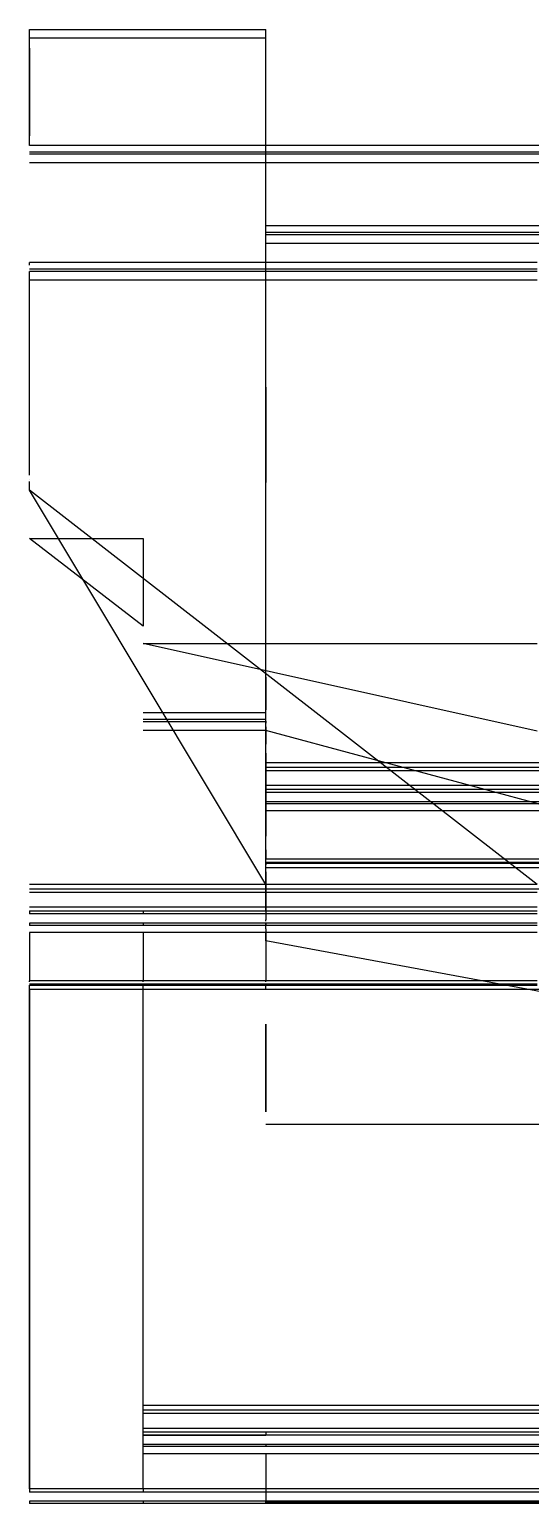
# Model space of a CAD drawing. Header units: metres. Extents: x -754 to -127, y 0 to 641.
# Drawn here: x -754 to -639.5, y 304.6 to 641.2 of the extents above; entities that cross this region are included whole.
import ezdxf

# ---------------------------------------------------------------- set-up
doc = ezdxf.new("R2010")
doc.units = ezdxf.units.M

msp = doc.modelspace()

# ---------------------------------------------------------------- linework, layer by layer
for p, q in [((-754, 641.24, -617.72), (-754, 641.24, -618.1)), ((-754, 639.24, -617.72), (-754, 641.24, -617.72)), ((-754, 641.24, -617.72), (-700, 641.24, -432.02)), ((-700, 641.24, -206.31), (-700, 641.24, -432.02)), ((-700, 641.24, -206.31), (-700, 641.24, -205.93)), ((-700, 639.24, -206.31), (-700, 641.24, -206.31)), ((-754, 639.24, -617.72), (-754, 639.24, -616.97)), ((-700, 639.24, -207.06), (-754, 639.24, -616.97)), ((-754, 614.75, -631.66), (-754, 639.24, -616.97)), ((-754, 636.98, -625.83), (-754, 636.98, -637.83)), ((-754, 636.98, -637.83), (-754, 616.98, -637.83)), ((-754, 616.98, -637.83), (-754, 636.98, -625.83)), ((-700, 639.24, -206.31), (-700, 639.24, -207.06)), ((-700, 459.88, -99.44), (-700, 639.24, -207.06)), ((-464, 614.75, -821.93), (-754, 614.75, -567.34)), ((-700, 614.75, -242.01), (-754, 614.75, -567.34)), ((-464, 613.25, -822.93), (-754, 613.25, -567.34)), ((-700, 613.25, -241.14), (-754, 613.25, -567.34)), ((-464, 612.75, -822.93), (-754, 612.75, -567.34)), ((-700, 612.75, -242.01), (-754, 612.75, -567.34)), ((-700, 614.2, -240.92), (-700, 614.75, -242.01)), ((-700, 612.75, -242.01), (-700, 612.75, -241.64)), ((-700, 610.75, -242.01), (-700, 612.75, -242.01)), ((-464, 610.75, -822.93), (-754, 610.75, -567.34)), ((-700, 610.75, -242.76), (-754, 610.75, -567.34)), ((-700, 610.75, -242.01), (-700, 610.75, -242.76)), ((-700, 484.84, -166.15), (-700, 610.75, -242.76)), ((-127.4, 596.38, -88.43), (-700, 596.38, -181.34)), ((-127.4, 594.88, -87.55), (-700, 594.88, -180.44)), ((-127.4, 594.38, -88.43), (-700, 594.38, -180.14)), ((-127.4, 592.38, -89.18), (-700, 592.38, -178.94)), ((-638, 588, -701.05), (-754, 588, -573.56)), ((-754, 587.45, -572.47), (-754, 588, -573.57)), ((-638, 586.5, -701.89), (-754, 586.5, -572.72)), ((-638, 586, -701.05), (-754, 586, -573.57)), ((-754, 586, -573.57), (-754, 586, -573.19)), ((-754, 584, -573.57), (-754, 586, -573.57)), ((-638, 584, -701.05), (-754, 584, -574.32)), ((-754, 584, -573.57), (-754, 584, -574.32)), ((-754, 540, -547.92), (-754, 584, -574.32)), ((-700, 559.56, -151.75), (-700, 559.56, -139.75)), ((-700, 559.56, -139.75), (-700, 539.56, -139.75)), ((-700, 539.56, -139.75), (-700, 559.56, -151.75)), ((-700, 557.8, -202.95), (-700, 557.8, -190.95)), ((-700, 557.8, -190.95), (-700, 537.8, -190.95)), ((-700, 537.8, -190.95), (-700, 557.8, -202.95)), ((-754, 539.45, -628.36), (-754, 540, -627.27)), ((-754, 540, -627.27), (-754, 540, -544.76)), ((-754, 539.45, -543.67), (-754, 540, -544.77)), ((-754, 538.5, -628.11), (-754, 538.5, -543.92)), ((-754, 538, -627.27), (-754, 538, -627.64)), ((-754, 536, -627.27), (-754, 538, -627.27)), ((-754, 538, -627.27), (-754, 538, -544.77)), ((-754, 538, -544.77), (-754, 538, -544.39)), ((-754, 536, -544.77), (-754, 538, -544.77)), ((-754, 536, -627.27), (-754, 536, -545.52)), ((-754, 536, -627.27), (-754, 536, -626.52)), ((-754, 536, -544.77), (-754, 536, -545.52)), ((-638, 446, -680.52), (-754, 536, -626.52)), ((-700, 446, -491.52), (-754, 536, -545.52)), ((-754, 524.99, -531.4), (-728, 524.99, -519.4)), ((-728, 504.99, -519.4), (-754, 524.99, -531.4)), ((-728, 524.99, -519.4), (-728, 504.99, -519.4)), ((-728, 500.99, -655.03), (-638, 500.99, -667.03)), ((-638, 480.99, -667.03), (-728, 500.99, -655.03)), ((-700, 493.31, -171.3), (-700, 493.3, -144.89)), ((-700, 493.3, -144.89), (-700, 485.87, -144.89)), ((-700, 485.15, -166.76), (-728, 485.15, -515)), ((-700, 485.87, -166.78), (-700, 485.87, -144.89)), ((-700, 485.15, -144.89), (-700, 485.87, -144.89)), ((-700, 484.6, -165.66), (-700, 485.15, -166.76)), ((-700, 485.15, -166.34), (-700, 485.15, -144.89)), ((-700, 483.31, -147.34), (-700, 485.15, -147.34)), ((-700, 483.65, -165.88), (-728, 483.65, -514.1)), ((-700, 483.15, -166.76), (-728, 483.15, -513.8)), ((-700, 446, -142.52), (-700, 483.8, -165.52)), ((-700, 483.31, -165.22), (-700, 483.31, -159.71)), ((-700, 483.31, -147.33), (-700, 483.31, -159.71)), ((-700, 483.31, -144.89), (-700, 483.31, -147.33)), ((-700, 483.31, -144.89), (-700, 482.81, -144.89)), ((-700, 483.15, -166.76), (-700, 483.15, -166.38)), ((-700, 481.15, -166.76), (-700, 483.15, -166.76)), ((-700, 482.81, -164.92), (-700, 482.81, -159.71)), ((-700, 482.81, -144.89), (-700, 482.81, -159.71)), ((-700, 482, -164.42), (-700, 482, -159.71)), ((-700, 482, -146.33), (-700, 482, -159.71)), ((-700, 482, -146.33), (-700, 478, -146.33)), ((-700, 482, -145.83), (-700, 482, -146.33)), ((-700, 481.15, -167.51), (-728, 481.15, -512.6)), ((-700, 481.15, -166.76), (-700, 481.15, -167.51)), ((-127.4, 327, -75.02), (-700, 481.15, -167.51)), ((-700, 478, -161.99), (-700, 478, -146.33)), ((-700, 477.73, -145.78), (-700, 478, -146.33)), ((-700, 477.25, -161.53), (-700, 477.25, -145.9)), ((-700, 477, -161.38), (-700, 477, -146.33)), ((-700, 477, -146.33), (-700, 477, -146.14)), ((-700, 476, -146.33), (-700, 477, -146.33)), ((-700, 476, -146.71), (-700, 476, -160.77)), ((-700, 476, -146.33), (-700, 476, -146.71)), ((-700, 476, -146.71), (-700, 457, -146.71)), ((-127.4, 473.78, -18.02), (-700, 473.78, -107.78)), ((-700, 472.78, -107.18), (-127.4, 472.78, -18.02)), ((-700, 472.03, -106.73), (-127.4, 472.03, -14.01)), ((-700, 468.64, -104.7), (-127.4, 468.64, -18.02)), ((-700, 467.78, -104.18), (-127.4, 467.78, -18.02)), ((-127.4, 467.03, -28.27), (-700, 467.03, -103.73)), ((-127.4, 464.9, -30.39), (-700, 464.9, -102.46)), ((-127.4, 464.4, -30.39), (-700, 464.4, -102.16)), ((-127.4, 462.78, -32.27), (-700, 462.78, -101.18)), ((-700, 459.88, -99.44), (-700, 459.88, -146.71)), ((-700, 458.88, -99.44), (-700, 459.88, -99.44)), ((-700, 458.88, -146.71), (-700, 458.88, -99.44)), ((-700, 458.13, -94.94), (-700, 458.88, -94.94)), ((-700, 458.88, -94.94), (-700, 458.88, -99.44)), ((-700, 458.13, -146.71), (-700, 458.13, -95.44)), ((-700, 456.08, -96.34), (-700, 458.13, -95.44)), ((-700, 458.13, -95.44), (-700, 458.13, -94.94)), ((-700, 457, -145.71), (-700, 457, -149.21)), ((-700, 453.5, -145.71), (-700, 457, -145.71)), ((-700, 454.74, -96.94), (-700, 456.08, -96.34)), ((-700, 454.74, -145.71), (-700, 454.74, -99.44)), ((-700, 453.88, -99.44), (-700, 454.74, -99.44)), ((-700, 454.74, -99.44), (-700, 454.74, -96.94)), ((-700, 453.88, -120.81), (-700, 453.13, -120.81)), ((-700, 453.88, -118.81), (-700, 453.13, -118.81)), ((-700, 453.88, -108.69), (-700, 453.13, -108.69)), ((-700, 453.88, -147.31), (-700, 453.88, -99.44)), ((-700, 453.5, -147.08), (-700, 453.5, -146.17)), ((-700, 453.5, -146.17), (-700, 452, -146.17)), ((-700, 453.5, -146.17), (-700, 453.5, -145.71)), ((-700, 453.13, -109.69), (-700, 453.13, -146.17)), ((-700, 453.13, -118.81), (-700, 453.13, -119.31)), ((-700, 453.13, -108.69), (-700, 453.13, -109.69)), ((-127.4, 451.78, -33.27), (-700, 451.78, -110.17)), ((-127.4, 451.03, -32.83), (-700, 451.03, -111.48)), ((-700, 451, -111.82), (-700, 451, -145.56)), ((-700, 451, -122.82), (-700, 450.5, -122.82)), ((-700, 451, -120.82), (-700, 450.5, -120.82)), ((-700, 451, -111.82), (-700, 450.5, -111.82)), ((-127.4, 450.78, -33.27), (-700, 450.78, -111.82)), ((-700, 450.5, -111.82), (-700, 450.5, -111.85)), ((-127.4, 449.78, -33.27), (-700, 449.78, -113.31)), ((-700, 448.88, -113.69), (-700, 448.88, -144.27)), ((-700, 448.88, -124.69), (-700, 437.88, -124.69)), ((-700, 448.88, -124.19), (-700, 448.88, -124.69)), ((-700, 448.88, -122.69), (-700, 437.88, -122.69)), ((-700, 448.88, -122.19), (-700, 448.88, -122.69)), ((-700, 448.88, -114.69), (-700, 437.88, -114.69)), ((-638, 446, -680.52), (-754, 446, -586.02)), ((-700, 446, -491.52), (-754, 446, -586.02)), ((-754, 445, -586.02), (-452, 445, -783.1)), ((-754, 445, -586.02), (-700, 445, -491.52)), ((-700, 445, -491.52), (-700, 446, -491.52)), ((-700, 446, -142.52), (-700, 446, -146.42)), ((-700, 445, -142.52), (-700, 446, -142.52)), ((-700, 444.25, -487.01), (-700, 445, -487.01)), ((-700, 445, -487.01), (-700, 445, -491.52)), ((-700, 445, -142.52), (-700, 445, -145.82)), ((-700, 444.25, -138.01), (-700, 445, -138.01)), ((-700, 445, -138.01), (-700, 445, -142.52)), ((-754, 444.25, -585.71), (-638, 444.25, -684.52)), ((-754, 444.25, -585.71), (-700, 444.25, -487.51)), ((-700, 442.2, -488.41), (-700, 444.25, -487.51)), ((-700, 444.25, -487.51), (-700, 444.25, -487.01)), ((-700, 444.25, -138.51), (-700, 444.25, -145.37)), ((-700, 442.2, -139.41), (-700, 444.25, -138.51)), ((-700, 444.25, -138.51), (-700, 444.25, -138.01)), ((-700, 440.87, -489.02), (-700, 442.2, -488.41)), ((-700, 440.87, -140.02), (-700, 442.2, -139.41)), ((-754, 440.87, -586.02), (-638, 440.87, -680.52)), ((-754, 440.87, -586.02), (-700, 440.87, -491.52)), ((-754, 440, -633.43), (-754, 439.25, -633.43)), ((-754, 440, -631.43), (-754, 439.25, -631.43)), ((-754, 440, -619.39), (-754, 439.25, -619.39)), ((-754, 440, -617.39), (-754, 439.25, -617.39)), ((-754, 440, -554.64), (-754, 439.25, -554.64)), ((-754, 440, -552.64), (-754, 439.25, -552.64)), ((-754, 440, -540.69), (-754, 439.25, -540.69)), ((-754, 440, -538.69), (-754, 439.25, -538.69)), ((-754, 440, -586.02), (-638, 440, -680.52)), ((-754, 440, -586.02), (-700, 440, -491.52)), ((-638, 439.25, -670.27), (-754, 439.25, -586.02)), ((-754, 439.25, -633.43), (-754, 439.25, -633.93)), ((-754, 439.25, -631.43), (-754, 439.25, -631.93)), ((-754, 439.25, -619.39), (-754, 439.25, -619.89)), ((-754, 439.25, -617.39), (-754, 439.25, -617.89)), ((-700, 439.25, -501.77), (-754, 439.25, -586.02)), ((-754, 439.25, -554.64), (-754, 439.25, -554.14)), ((-754, 439.25, -552.64), (-754, 439.25, -552.14)), ((-754, 439.25, -540.69), (-754, 439.25, -540.19)), ((-754, 439.25, -538.69), (-754, 439.25, -538.19)), ((-728, 440, -661.14), (-728, 439.25, -661.14)), ((-728, 440, -659.14), (-728, 439.25, -659.14)), ((-728, 440, -512.89), (-728, 439.25, -512.89)), ((-728, 440, -510.89), (-728, 439.25, -510.89)), ((-728, 439.25, -661.14), (-728, 439.25, -660.64)), ((-728, 439.25, -659.14), (-728, 439.25, -658.64)), ((-728, 439.25, -512.89), (-728, 439.25, -513.39)), ((-728, 439.25, -510.89), (-728, 439.25, -511.39)), ((-700, 440, -491.52), (-700, 440.87, -491.52)), ((-700, 440.87, -491.52), (-700, 440.87, -489.02)), ((-700, 440.87, -142.52), (-700, 440.87, -143.34)), ((-700, 440, -142.52), (-700, 440.87, -142.52)), ((-700, 440.87, -142.52), (-700, 440.87, -140.02)), ((-700, 440, -500.77), (-700, 439.25, -500.77)), ((-700, 440, -142.82), (-700, 440, -142.52)), ((-700, 439.25, -500.77), (-700, 439.25, -501.77)), ((-700, 437.88, -114.69), (-700, 437.88, -141.54)), ((-700, 437.6, -124.14), (-700, 437.88, -124.69)), ((-700, 437.6, -122.14), (-700, 437.88, -122.69)), ((-700, 437.6, -114.14), (-700, 437.88, -114.69)), ((-638, 437.13, -668.14), (-754, 437.13, -586.02)), ((-754, 437.13, -635.43), (-754, 436.63, -635.43)), ((-754, 437.13, -633.43), (-754, 436.63, -633.43)), ((-754, 437.13, -621.39), (-754, 436.63, -621.39)), ((-754, 437.13, -619.39), (-754, 436.63, -619.39)), ((-700, 437.13, -503.89), (-754, 437.13, -586.02)), ((-754, 437.13, -552.64), (-754, 436.63, -552.64)), ((-754, 437.13, -550.64), (-754, 436.63, -550.64)), ((-754, 437.13, -538.68), (-754, 436.63, -538.68)), ((-754, 437.13, -536.68), (-754, 436.63, -536.68)), ((-638, 436.63, -668.14), (-754, 436.63, -586.02)), ((-700, 436.63, -503.89), (-754, 436.63, -586.02)), ((-638, 435, -665.27), (-754, 435, -586.02)), ((-754, 435, -637.31), (-754, 424, -637.31)), ((-754, 435, -636.81), (-754, 435, -637.31)), ((-754, 435, -635.31), (-754, 424, -635.31)), ((-754, 435, -634.81), (-754, 435, -635.31)), ((-754, 435, -623.27), (-754, 424, -623.27)), ((-754, 435, -621.27), (-754, 424, -621.27)), ((-754, 435, -620.77), (-754, 435, -621.27)), ((-700, 435, -506.77), (-754, 435, -586.02)), ((-754, 435, -551.27), (-754, 435, -550.77)), ((-754, 435, -550.77), (-754, 424, -550.77)), ((-754, 435, -548.77), (-754, 424, -548.77)), ((-754, 435, -537.31), (-754, 435, -536.81)), ((-754, 435, -536.81), (-754, 424, -536.81)), ((-754, 435, -535.31), (-754, 435, -534.81)), ((-754, 435, -534.81), (-754, 424, -534.81)), ((-728, 437.13, -659.14), (-728, 436.63, -659.14)), ((-728, 437.13, -657.14), (-728, 436.63, -657.14)), ((-728, 437.13, -514.89), (-728, 436.63, -514.89)), ((-728, 437.13, -512.89), (-728, 436.63, -512.89)), ((-728, 435, -657.76), (-728, 435, -657.26)), ((-728, 435, -657.26), (-728, 424, -657.26)), ((-728, 435, -655.76), (-728, 435, -655.26)), ((-728, 435, -655.26), (-728, 424, -655.26)), ((-728, 435, -516.77), (-728, 424, -516.77)), ((-728, 435, -516.27), (-728, 435, -516.77)), ((-728, 435, -514.77), (-728, 424, -514.77)), ((-728, 435, -514.27), (-728, 435, -514.77)), ((-700, 437.15, -119.96), (-700, 437.15, -141.11)), ((-700, 436.6, -118.86), (-700, 437.15, -119.96)), ((-700, 437.13, -503.89), (-700, 436.63, -503.89)), ((-700, 437.13, -114.25), (-700, 437.13, -119.91)), ((-700, 436.88, -114.69), (-700, 436.88, -119.41)), ((-700, 436.88, -114.69), (-700, 436.88, -114.5)), ((-700, 435.88, -114.69), (-700, 436.88, -114.69)), ((-700, 435.88, -114.69), (-700, 435.88, -118.66)), ((-700, 435.88, -115.44), (-700, 424.37, -115.44)), ((-700, 435.65, -119.08), (-700, 435.65, -140.21)), ((-700, 435.15, -119.58), (-700, 435.15, -139.91)), ((-700, 435.15, -119.96), (-700, 435.15, -119.58)), ((-700, 433.15, -119.96), (-700, 435.15, -119.96)), ((-700, 435, -506.77), (-700, 424, -506.77)), ((-700, 435, -505.77), (-700, 435, -506.77)), ((-700, 433.15, -138.71), (-700, 433.15, -120.71)), ((-700, 433.15, -120.71), (-700, 433.15, -138.71)), ((-700, 433.15, -119.96), (-700, 433.15, -120.71)), ((-127.4, 327, -57.02), (-700, 433.15, -120.71)), ((-754, 428, -586.04), (-754, 428, -622.02)), ((-754, 428, -586.05), (-754, 428, -550.02)), ((-638, 424, -665.27), (-754, 424, -586.02)), ((-754, 423.73, -636.76), (-754, 424, -637.31)), ((-754, 423.73, -634.76), (-754, 424, -635.31)), ((-754, 423.73, -622.72), (-754, 424, -623.27)), ((-754, 423.73, -620.72), (-754, 424, -621.27)), ((-700, 424, -506.77), (-754, 424, -586.02)), ((-754, 423.73, -551.31), (-754, 424, -550.77)), ((-754, 423.73, -549.31), (-754, 424, -548.77)), ((-754, 423.73, -537.36), (-754, 424, -536.81)), ((-754, 423.73, -535.36), (-754, 424, -534.81)), ((-638, 423.25, -665.71), (-754, 423.25, -586.02)), ((-700, 423.25, -506.33), (-754, 423.25, -586.02)), ((-754, 423, -586.02), (-638, 423, -665.46)), ((-754, 423, -637.31), (-754, 423, -637.12)), ((-754, 422, -637.31), (-754, 423, -637.31)), ((-754, 423, -635.31), (-754, 423, -635.12)), ((-754, 422, -635.31), (-754, 423, -635.31)), ((-754, 423, -623.27), (-754, 423, -623.08)), ((-754, 422, -623.27), (-754, 423, -623.27)), ((-754, 423, -621.27), (-754, 423, -621.08)), ((-754, 422, -621.27), (-754, 423, -621.27)), ((-754, 423, -586.02), (-700, 423, -506.58)), ((-754, 423, -550.77), (-754, 423, -550.95)), ((-754, 422, -550.77), (-754, 423, -550.77)), ((-754, 423, -548.77), (-754, 423, -548.95)), ((-754, 422, -548.77), (-754, 423, -548.77)), ((-754, 423, -536.81), (-754, 423, -537)), ((-754, 422, -536.81), (-754, 423, -536.81)), ((-754, 423, -534.81), (-754, 423, -535)), ((-754, 422, -534.81), (-754, 423, -534.81)), ((-464, 422, -814.93), (-754, 422, -586.02)), ((-638, 422, -665.27), (-754, 422, -586.02)), ((-754, 422, -637.31), (-754, 422, -638.06)), ((-754, 308, -638.06), (-754, 422, -638.06)), ((-754, 422, -635.31), (-754, 422, -636.06)), ((-754, 308, -636.06), (-754, 422, -636.06)), ((-754, 422, -623.27), (-754, 422, -624.02)), ((-754, 308, -624.02), (-754, 422, -624.02)), ((-754, 422, -621.27), (-754, 422, -622.02)), ((-754, 308, -622.02), (-754, 422, -622.02)), ((-700, 422, -506.77), (-754, 422, -586.02)), ((-754, 422, -550.77), (-754, 422, -550.02)), ((-754, 308, -550.02), (-754, 422, -550.02)), ((-754, 422, -548.77), (-754, 422, -548.02)), ((-754, 308, -548.02), (-754, 422, -548.02)), ((-754, 422, -536.81), (-754, 422, -536.06)), ((-754, 308, -536.06), (-754, 422, -536.06)), ((-754, 422, -534.81), (-754, 422, -534.06)), ((-754, 308, -534.06), (-754, 422, -534.06)), ((-754, 422, -620.02), (-754, 308, -620.02)), ((-754, 422, -619.02), (-754, 308, -619.02)), ((-754, 422, -616.02), (-754, 308, -616.02)), ((-754, 422, -616.02), (-754, 422, -556.02)), ((-754, 422, -556.02), (-754, 308, -556.02)), ((-754, 308, -586.04), (-754, 422, -586.04)), ((-754, 422, -553.02), (-754, 308, -553.02)), ((-754, 422, -552.02), (-754, 308, -552.02)), ((-728, 423.73, -657.81), (-728, 424, -657.26)), ((-728, 423.73, -655.81), (-728, 424, -655.26)), ((-728, 423.73, -516.22), (-728, 424, -516.77)), ((-728, 423.73, -514.22), (-728, 424, -514.77)), ((-728, 423, -657.26), (-728, 423, -657.45)), ((-728, 422, -657.26), (-728, 423, -657.26)), ((-728, 423, -655.26), (-728, 423, -655.45)), ((-728, 422, -655.26), (-728, 423, -655.26)), ((-728, 423, -516.77), (-728, 423, -516.58)), ((-728, 422, -516.77), (-728, 423, -516.77)), ((-728, 423, -514.77), (-728, 423, -514.58)), ((-728, 422, -514.77), (-728, 423, -514.77)), ((-728, 422, -657.26), (-728, 422, -656.51)), ((-728, 308, -656.51), (-728, 422, -656.51)), ((-728, 422, -655.26), (-728, 422, -654.51)), ((-728, 308, -654.51), (-728, 422, -654.51)), ((-728, 422, -516.77), (-728, 422, -517.52)), ((-728, 308, -517.52), (-728, 422, -517.52)), ((-728, 422, -514.77), (-728, 422, -515.52)), ((-728, 308, -515.52), (-728, 422, -515.52)), ((-728, 308, -507.52), (-728, 422, -507.52)), ((-700, 423.73, -506.22), (-700, 424, -506.77)), ((-700, 423.73, -506.22), (-700, 424, -506.77)), ((-700, 422, -506.77), (-700, 423, -506.77)), ((-754, 419.5, -601.03), (-754, 310.5, -601.03)), ((-754, 419.5, -571.03), (-754, 310.5, -571.03)), ((-754, 419.5, -613.52), (-754, 310.5, -613.52)), ((-754, 310.5, -588.54), (-754, 419.5, -588.54)), ((-754, 419.5, -558.52), (-754, 310.5, -558.52)), ((-754, 310.5, -583.54), (-754, 419.5, -583.54)), ((-700, 414.07, -119.76), (-700, 414.07, -107.76)), ((-700, 414.07, -107.76), (-700, 394.07, -107.76)), ((-700, 394.07, -107.76), (-700, 414.07, -119.76)), ((-754, 400.5, -613.52), (-754, 400.5, -588.54)), ((-754, 400.5, -558.52), (-754, 400.5, -583.54)), ((-700, 391.22, -95.55), (-127.4, 391.22, -61.52)), ((-754, 382.5, -613.52), (-754, 382.5, -588.54)), ((-754, 382.5, -558.52), (-754, 382.5, -583.54)), ((-754, 364.5, -613.52), (-754, 364.5, -588.54)), ((-754, 364.5, -558.52), (-754, 364.5, -583.54)), ((-754, 346.5, -613.52), (-754, 346.5, -588.54)), ((-754, 346.5, -558.52), (-754, 346.5, -583.54)), ((-754, 328.5, -613.52), (-754, 328.5, -588.54)), ((-754, 328.5, -558.52), (-754, 328.5, -583.54)), ((-127.4, 327, -57.02), (-728, 327, -507.52)), ((-728, 326, -507.52), (-127.4, 326, -57.02)), ((-728, 325.25, -507.52), (-127.4, 325.25, -53.01)), ((-728, 321.87, -507.52), (-127.4, 321.87, -57.02)), ((-728, 321, -507.52), (-127.4, 321, -57.02)), ((-728, 320.25, -507.52), (-700, 320.25, -507.14)), ((-127.4, 320.25, -67.27), (-728, 320.25, -507.52)), ((-700, 321, -505.64), (-700, 320.25, -505.64)), ((-700, 321, -490.39), (-700, 320.25, -490.39)), ((-700, 321, -375.65), (-700, 320.25, -375.65)), ((-700, 321, -358.39), (-700, 320.25, -358.39)), ((-700, 321, -243.64), (-700, 320.25, -243.64)), ((-700, 321, -226.39), (-700, 320.25, -226.39)), ((-700, 321, -111.64), (-700, 320.25, -111.64)), ((-700, 321, -96.39), (-700, 320.25, -96.39)), ((-700, 321, -94.39), (-700, 320.25, -94.39)), ((-700, 320.25, -94.39), (-700, 320.25, -94.89)), ((-127.4, 318.13, -69.39), (-728, 318.13, -507.52)), ((-127.4, 317.63, -69.39), (-728, 317.63, -507.52)), ((-700, 318.13, -505.64), (-700, 317.63, -505.64)), ((-700, 318.13, -503.64), (-700, 317.63, -503.64)), ((-700, 318.13, -492.39), (-700, 317.63, -492.39)), ((-700, 318.13, -373.64), (-700, 317.63, -373.64)), ((-700, 318.13, -360.39), (-700, 317.63, -360.39)), ((-700, 318.13, -241.64), (-700, 317.63, -241.64)), ((-700, 318.13, -228.39), (-700, 317.63, -228.39)), ((-700, 318.13, -109.64), (-700, 317.63, -109.64)), ((-700, 318.13, -98.39), (-700, 317.63, -98.39)), ((-700, 318.13, -96.39), (-700, 317.63, -96.39)), ((-127.4, 316, -72.27), (-728, 316, -507.52)), ((-700, 316, -504.27), (-700, 316, -503.77)), ((-700, 316, -503.77), (-700, 308, -503.77)), ((-700, 316, -502.27), (-700, 316, -501.77)), ((-700, 316, -501.77), (-700, 308, -501.77)), ((-700, 316, -494.27), (-700, 305, -494.27)), ((-700, 316, -493.77), (-700, 316, -494.27)), ((-700, 316, -372.27), (-700, 316, -371.77)), ((-700, 316, -371.77), (-700, 305, -371.77)), ((-700, 316, -362.27), (-700, 305, -362.27)), ((-700, 316, -361.77), (-700, 316, -362.27)), ((-700, 316, -240.27), (-700, 316, -239.77)), ((-700, 316, -239.77), (-700, 305, -239.77)), ((-700, 316, -230.26), (-700, 305, -230.26)), ((-700, 316, -229.76), (-700, 316, -230.26)), ((-700, 316, -108.27), (-700, 316, -107.77)), ((-700, 316, -107.77), (-700, 305, -107.77)), ((-700, 316, -100.27), (-700, 305, -100.27)), ((-700, 316, -99.77), (-700, 316, -100.27)), ((-700, 316, -98.27), (-700, 305, -98.27)), ((-700, 316, -97.77), (-700, 316, -98.27)), ((-700, 316, -97.77), (-700, 316, -98.27)), ((-754, 310.5, -613.52), (-754, 310.5, -588.54)), ((-754, 310.5, -558.52), (-754, 310.5, -583.54)), ((-452, 308, -773.85), (-754, 308, -586.02)), ((-754, 308, -633.43), (-754, 307.25, -633.43)), ((-754, 308, -631.43), (-754, 307.25, -631.43)), ((-754, 308, -621.31), (-754, 307.25, -621.31)), ((-700, 308, -500.77), (-754, 308, -586.02)), ((-754, 308, -550.81), (-754, 307.25, -550.81)), ((-754, 308, -540.69), (-754, 307.25, -540.69)), ((-754, 308, -538.69), (-754, 307.25, -538.69)), ((-754, 308, -616.02), (-754, 308, -586.04)), ((-754, 308, -556.02), (-754, 308, -586.04)), ((-421.5, 307.25, -1100.59), (-754, 307.25, -586.02)), ((-754, 307.25, -633.43), (-754, 307.25, -633.93)), ((-754, 307.25, -631.43), (-754, 307.25, -631.93)), ((-754, 307.25, -621.31), (-754, 307.25, -622.31)), ((-700, 307.25, -500.77), (-754, 307.25, -586.02)), ((-754, 307.25, -550.81), (-754, 307.25, -549.81)), ((-754, 307.25, -540.69), (-754, 307.25, -540.19)), ((-754, 307.25, -538.69), (-754, 307.25, -538.19)), ((-728, 308, -661.14), (-728, 307.25, -661.14)), ((-728, 308, -659.14), (-728, 307.25, -659.14)), ((-728, 308, -512.89), (-728, 307.25, -512.89)), ((-728, 308, -510.89), (-728, 307.25, -510.89)), ((-728, 307.25, -661.14), (-728, 307.25, -660.64)), ((-728, 307.25, -659.14), (-728, 307.25, -658.64)), ((-728, 307.25, -512.89), (-728, 307.25, -513.39)), ((-728, 307.25, -510.89), (-728, 307.25, -511.39)), ((-700, 308, -500.77), (-700, 307.25, -500.77)), ((-421.5, 305.13, -1098.46), (-754, 305.13, -586.02)), ((-754, 305.13, -635.43), (-754, 304.63, -635.43)), ((-754, 305.13, -633.43), (-754, 304.63, -633.43)), ((-754, 305.13, -624.43), (-754, 304.63, -624.43)), ((-700, 305.13, -503.89), (-754, 305.13, -586.02)), ((-754, 305.13, -547.68), (-754, 304.63, -547.68)), ((-754, 305.13, -538.68), (-754, 304.63, -538.68)), ((-754, 305.13, -536.68), (-754, 304.63, -536.68)), ((-421.5, 304.63, -1098.39), (-754, 304.63, -586.02)), ((-700, 304.63, -503.93), (-754, 304.63, -586.02)), ((-728, 305.13, -659.14), (-728, 304.63, -659.14)), ((-728, 305.13, -657.14), (-728, 304.63, -657.14)), ((-728, 305.13, -514.89), (-728, 304.63, -514.89)), ((-728, 305.13, -512.89), (-728, 304.63, -512.89)), ((-700, 305.13, -503.89), (-700, 304.63, -503.89)), ((-700, 305.13, -503.77), (-700, 305, -503.77)), ((-700, 304.94, -503.89), (-700, 305, -503.77)), ((-127.4, 305, -72.27), (-700, 305, -503.89)), ((-700, 304.73, -502.32), (-700, 305, -501.77)), ((-700, 304.73, -493.72), (-700, 305, -494.27)), ((-700, 304.73, -372.32), (-700, 305, -371.77)), ((-700, 304.73, -361.72), (-700, 305, -362.27)), ((-700, 304.73, -240.31), (-700, 305, -239.77)), ((-700, 304.73, -229.72), (-700, 305, -230.26)), ((-700, 304.73, -108.31), (-700, 305, -107.77)), ((-700, 304.73, -99.72), (-700, 305, -100.27)), ((-700, 304.73, -97.72), (-700, 305, -98.27)), ((-700, 305, -91.02), (-127.4, 305, -90.27))]:
    msp.add_line(p, q)

doc.saveas('drawing.dxf')
